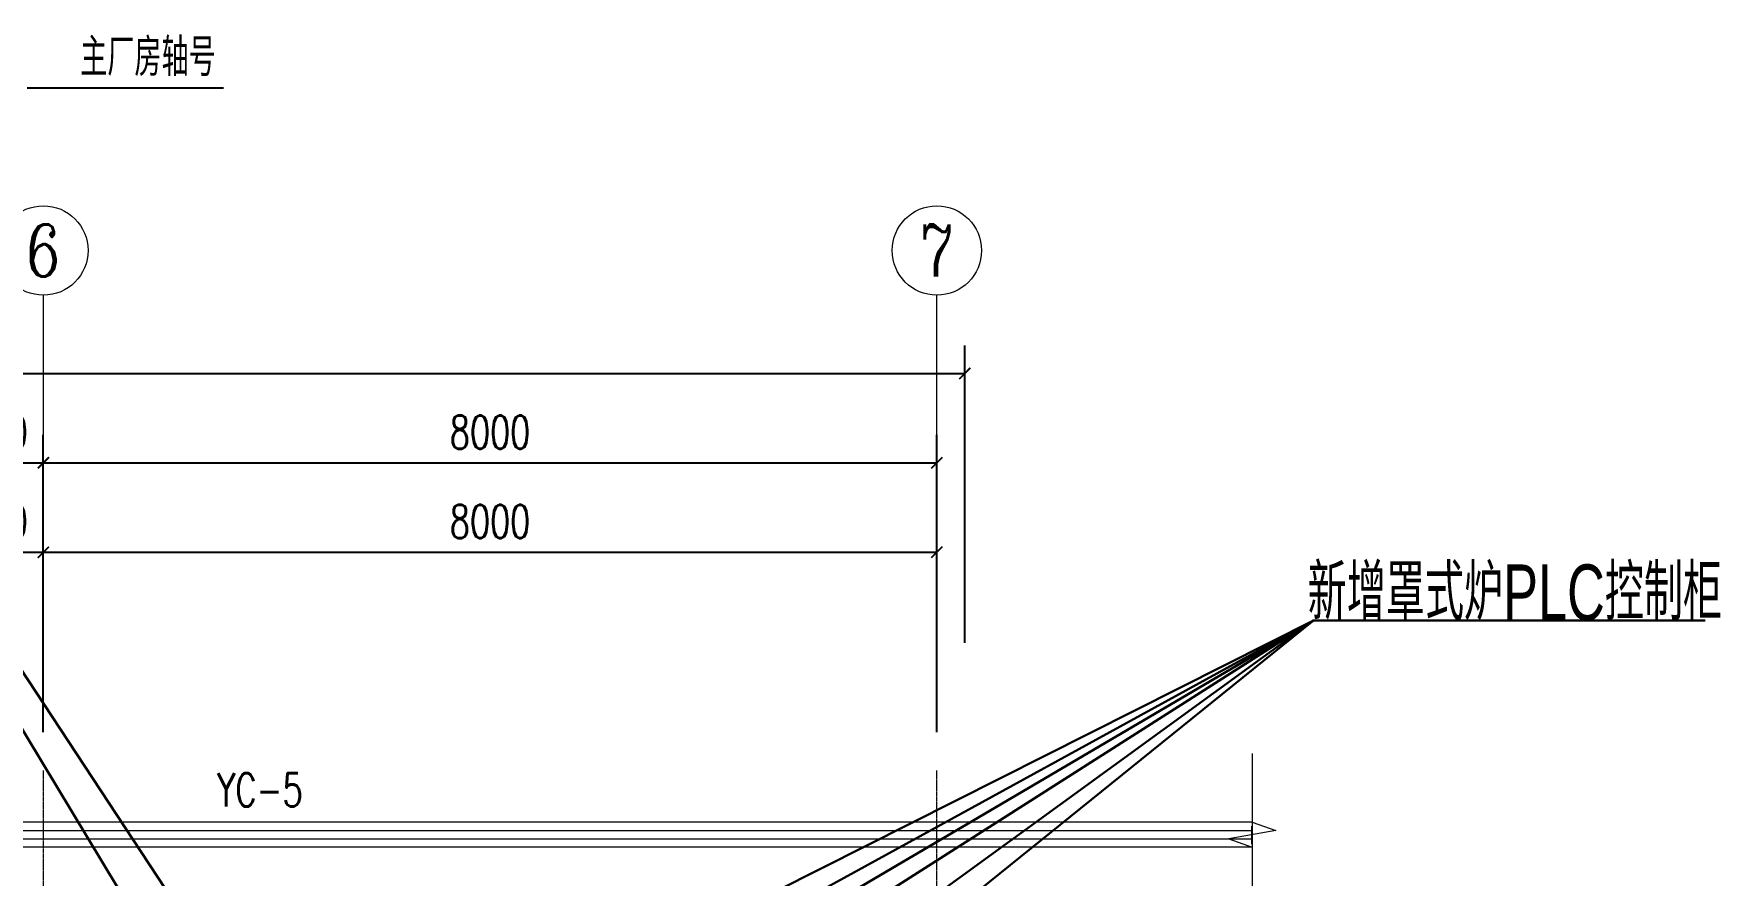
# Model space of a CAD drawing. Header units: millimetres. Extents: x -705761 to 1364679, y -410401 to 446404.
# Drawn here: x -535373 to -520273, y -187445 to -179915 of the extents above; entities that cross this region are included whole.
import ezdxf
from ezdxf.enums import TextEntityAlignment as Align

# ---------------------------------------------------------------- set-up
doc = ezdxf.new("R2010")
doc.units = ezdxf.units.MM
doc.linetypes.add('ACAD_ISO04W100', pattern=[30, 24, -3, 0, -3])
doc.layers.get('DEFPOINTS').update_dxf_attribs({"lineweight": 13})
for name, color, linetype, lineweight in [('AXIS', 3, 'Continuous', 13), ('AXIS_TEXT', 7, 'Continuous', 13), ('DOTE', 1, 'Continuous', 13), ('PUB_TEXT', 7, 'Continuous', 13), ('WINDOW', 2, 'Continuous', 13), ('图框', 7, 'Continuous', 13)]:
    doc.layers.add(name, color=color, linetype=linetype, lineweight=lineweight)
for name, color, linetype in [('DIM_LEAD', 3, 'Continuous'), ('DIM_SYMB', 3, 'Continuous'), ('WALL-MOVE', 6, 'Continuous'), ('WINDOW_TEXT', 7, 'Continuous')]:
    doc.layers.add(name, color=color, linetype=linetype)
doc.styles.add('_TCH_AXIS', font='complex.shx', dxfattribs={"bigfont": 'gbcbig.shx'})
doc.styles.add('_TCH_DIM', font='simplex.shx', dxfattribs={"bigfont": 'gbcbig.shx'})
doc.styles.add('_TCH_DIM_T3', font='simplex.shx', dxfattribs={"width": 0.705882, "bigfont": 'gbcbig.shx'})
doc.styles.add('_TCH_WINDOW', font='simplex.shx', dxfattribs={"bigfont": 'gbcbig.shx'})
doc.styles.add('COMPLEX', font='ROS.shx', dxfattribs={"width": 0.7, "bigfont": 'HzTXT.shx'})
doc.styles.add('首钢设计院H5', font='ROS.shx', dxfattribs={"width": 0.7, "height": 5, "bigfont": 'HzTXT.shx'})
doc.dimstyles.new('_TCH_ARCH&&100', dxfattribs={"dimtxt": 297.5, "dimasz": 100, "dimexe": 250, "dimexo": 300, "dimgap": 100, "dimtad": 1, "dimdec": 0, "dimzin": 0, "dimdsep": 46, "dimtxsty": '_TCH_DIM_T3', "dimblk": 'ARCHTICK', "dimcen": 0.09, "dimclrt": 7, "dimazin": 2, "dimtfac": 1, "dimtdec": 0, "dimtix": 1, "dimtmove": 2, "dimatfit": 3, "dimfxl": 1, "dimtolj": 1, "dimtzin": 0, "dimarcsym": 0})

# ---------------------------------------------------------------- blocks, each defined once
blk = doc.blocks.new('_ARCHTICK')
at = {"color": 0, "linetype": 'ByBlock', "const_width": 0.15}
blk.add_lwpolyline([(-0.5, -0.5), (0.5, 0.5)], dxfattribs=at)
blk = doc.blocks.new('*D545')
at = {"layer": 'AXIS', "color": 0, "lineweight": -2, "transparency": 16777216}
for p, q in [((34380, 16277), (34380, 18137)), ((35380, 16277), (35380, 18137)), ((34380, 17887), (35380, 17887))]:
    blk.add_line(p, q, dxfattribs=at)
at = {"layer": 'DEFPOINTS', "color": 0, "transparency": 16777216}
for p in [(35380, 17887), (34380, 15977), (35380, 15977)]:
    blk.add_point(p, dxfattribs=at)
at = {"layer": 'AXIS', "color": 0, "lineweight": -2, "transparency": 16777216, "xscale": 100, "yscale": 100, "zscale": 100, "rotation": 180}
blk.add_blockref('_ARCHTICK', (34380, 17887), dxfattribs=at)
at = {"layer": 'AXIS', "color": 0, "lineweight": -2, "transparency": 16777216, "xscale": 100, "yscale": 100, "zscale": 100}
blk.add_blockref('_ARCHTICK', (35380, 17887), dxfattribs=at)
at = {"layer": 'AXIS', "color": 7, "transparency": 16777216, "insert": (34880, 18162), "char_height": 297.5, "attachment_point": 5, "style": '_TCH_DIM_T3'}
blk.add_mtext('\\A1;1000', dxfattribs=at)
blk = doc.blocks.new('*D546')
at = {"layer": 'AXIS', "color": 0, "lineweight": -2, "transparency": 16777216}
for p, q in [((35380, 16277), (35380, 18137)), ((43380, 16277), (43380, 18137)), ((35380, 17887), (43380, 17887))]:
    blk.add_line(p, q, dxfattribs=at)
at = {"layer": 'DEFPOINTS', "color": 0, "transparency": 16777216}
for p in [(43380, 17887), (35380, 15977), (43380, 15977)]:
    blk.add_point(p, dxfattribs=at)
at = {"layer": 'AXIS', "color": 0, "lineweight": -2, "transparency": 16777216, "xscale": 100, "yscale": 100, "zscale": 100, "rotation": 180}
blk.add_blockref('_ARCHTICK', (35380, 17887), dxfattribs=at)
at = {"layer": 'AXIS', "color": 0, "lineweight": -2, "transparency": 16777216, "xscale": 100, "yscale": 100, "zscale": 100}
blk.add_blockref('_ARCHTICK', (43380, 17887), dxfattribs=at)
at = {"layer": 'AXIS', "color": 7, "transparency": 16777216, "insert": (39380, 18162), "char_height": 297.5, "attachment_point": 5, "style": '_TCH_DIM_T3'}
blk.add_mtext('\\A1;8000', dxfattribs=at)
blk = doc.blocks.new('*D587')
at = {"layer": 'AXIS', "color": 0, "lineweight": -2, "transparency": 16777216}
for p, q in [((34380, 17077), (34380, 18937)), ((35380, 17077), (35380, 18937)), ((34380, 18687), (35380, 18687))]:
    blk.add_line(p, q, dxfattribs=at)
at = {"layer": 'DEFPOINTS', "color": 0, "transparency": 16777216}
for p in [(35380, 18687), (34380, 16777), (35380, 16777)]:
    blk.add_point(p, dxfattribs=at)
at = {"layer": 'AXIS', "color": 0, "lineweight": -2, "transparency": 16777216, "xscale": 100, "yscale": 100, "zscale": 100, "rotation": 180}
blk.add_blockref('_ARCHTICK', (34380, 18687), dxfattribs=at)
at = {"layer": 'AXIS', "color": 0, "lineweight": -2, "transparency": 16777216, "xscale": 100, "yscale": 100, "zscale": 100}
blk.add_blockref('_ARCHTICK', (35380, 18687), dxfattribs=at)
at = {"layer": 'AXIS', "color": 7, "transparency": 16777216, "insert": (34880, 18962), "char_height": 297.5, "attachment_point": 5, "style": '_TCH_DIM_T3'}
blk.add_mtext('\\A1;1000', dxfattribs=at)
blk = doc.blocks.new('*D588')
at = {"layer": 'AXIS', "color": 0, "lineweight": -2, "transparency": 16777216}
for p, q in [((35380, 17077), (35380, 18937)), ((43380, 17077), (43380, 18937)), ((35380, 18687), (43380, 18687))]:
    blk.add_line(p, q, dxfattribs=at)
at = {"layer": 'DEFPOINTS', "color": 0, "transparency": 16777216}
for p in [(43380, 18687), (35380, 16777), (43380, 16777)]:
    blk.add_point(p, dxfattribs=at)
at = {"layer": 'AXIS', "color": 0, "lineweight": -2, "transparency": 16777216, "xscale": 100, "yscale": 100, "zscale": 100, "rotation": 180}
blk.add_blockref('_ARCHTICK', (35380, 18687), dxfattribs=at)
at = {"layer": 'AXIS', "color": 0, "lineweight": -2, "transparency": 16777216, "xscale": 100, "yscale": 100, "zscale": 100}
blk.add_blockref('_ARCHTICK', (43380, 18687), dxfattribs=at)
at = {"layer": 'AXIS', "color": 7, "transparency": 16777216, "insert": (39380, 18962), "char_height": 297.5, "attachment_point": 5, "style": '_TCH_DIM_T3'}
blk.add_mtext('\\A1;8000', dxfattribs=at)
blk = doc.blocks.new('*D589')
at = {"layer": 'AXIS', "color": 0, "lineweight": -2, "transparency": 16777216}
for p, q in [((11130, 17077), (11130, 19737)), ((43630, 17077), (43630, 19737)), ((11130, 19487), (43630, 19487))]:
    blk.add_line(p, q, dxfattribs=at)
at = {"layer": 'DEFPOINTS', "color": 0, "transparency": 16777216}
for p in [(43630, 19487), (11130, 16777), (43630, 16777)]:
    blk.add_point(p, dxfattribs=at)
at = {"layer": 'AXIS', "color": 0, "lineweight": -2, "transparency": 16777216, "xscale": 100, "yscale": 100, "zscale": 100, "rotation": 180}
blk.add_blockref('_ARCHTICK', (11130, 19487), dxfattribs=at)
at = {"layer": 'AXIS', "color": 0, "lineweight": -2, "transparency": 16777216, "xscale": 100, "yscale": 100, "zscale": 100}
blk.add_blockref('_ARCHTICK', (43630, 19487), dxfattribs=at)
at = {"layer": 'AXIS', "color": 7, "transparency": 16777216, "insert": (27380, 19762), "char_height": 297.5, "attachment_point": 5, "style": '_TCH_DIM_T3'}
blk.add_mtext('\\A1;32500', dxfattribs=at)
blk = doc.blocks.new('_AXISO')
blk.add_circle((0, 0), 0.5)
at = {"layer": 'AXIS_TEXT', "style": 'COMPLEX', "width": 1.470588}
blk.add_attdef('A', text='', height=0.56, dxfattribs=at).set_placement((0.25, -0.28), (0.25, -0.28), align=Align.FIT)
blk = doc.blocks.new('$TCHSYS$WIN2D')
for p, q in [((-0.5, 0.5), (0.5, 0.5)), ((-0.5, 0.5), (-0.5, -0.5)), ((0.5, 0.5), (0.5, -0.5)), ((0.5, 0.16667), (-0.5, 0.16667)), ((0.5, -0.16667), (-0.5, -0.16667)), ((-0.5, -0.5), (0.5, -0.5))]:
    blk.add_line(p, q)
blk = doc.blocks.new('A$C77BD2ED1')
at = {"layer": 'AXIS'}
for p, q in [((35380.3, 16777.5), (35380.3, 20186.8)), ((43380.3, 16777.5), (43380.3, 20186.8))]:
    blk.add_line(p, q, dxfattribs=at)
at = {"layer": 'DIM_LEAD'}
blk.add_line((35235.3, 22042.8), (36994.6, 22042.8), dxfattribs=at)
at = {"layer": 'DIM_SYMB', "lineweight": 18}
blk.add_lwpolyline([(46204.6, 16086.1), (46204.6, 15472), (46414.6, 15395.6), (45994.6, 15321.5), (46204.6, 15247), (46204.6, 14632.9)], dxfattribs=at)
at = {"layer": 'DOTE', "linetype": 'ACAD_ISO04W100', "ltscale": 0.03}
for p, q in [((35380.3, 5649.6), (35380.3, 15934.8)), ((43380.3, 5649.6), (43380.3, 15934.8))]:
    blk.add_line(p, q, dxfattribs=at)
at = {"layer": 'WALL-MOVE'}
blk.add_line((46204.6, 15275), (46204.6, 15435), dxfattribs=at)
at = {"layer": 'AXIS'}
ref = blk.add_blockref('_AXISO', (35380.3, 20586.8), dxfattribs=dict(at, xscale=800, yscale=800, zscale=800))
ref.add_attrib('A', '6', dxfattribs={"layer": 'AXIS_TEXT', "height": 465.9, "style": '_TCH_AXIS'}).set_placement((35224.9, 20353.8), (35535.6, 20353.8), align=Align.FIT)
ref = blk.add_blockref('_AXISO', (43380.3, 20586.8), dxfattribs=dict(at, xscale=800, yscale=800, zscale=800))
ref.add_attrib('A', '7', dxfattribs={"layer": 'AXIS_TEXT', "height": 465.9, "style": '_TCH_AXIS'}).set_placement((43224.9, 20353.8), (43535.6, 20353.8), align=Align.FIT)
at = {"layer": 'WINDOW'}
ref = blk.add_blockref('$TCHSYS$WIN2D', (37342.4, 15358.5), dxfattribs=dict(at, xscale=-17724.29284778377, yscale=223, zscale=-17724.29284778377))
ref.add_attrib('A', 'YC-5', (36937.4, 15611.1), dxfattribs={"layer": 'WINDOW_TEXT', "height": 297.5, "style": '_TCH_WINDOW', "width": 0.705882})
at = {"layer": 'PUB_TEXT', "style": '_TCH_DIM'}
blk.add_text('主厂房轴号', height=337.59, dxfattribs=at).set_placement((35709.3, 22147.8))
at = {"layer": 'AXIS'}
for p1, p2, distance, picture, middle in [((11130.3, 16777.5), (43630.3, 16777.5), 2709.3, '*D589', (27380.3, 19761.8)), ((34380.3, 16777.5), (35380.3, 16777.5), 1909.3, '*D587', (34880.3, 18961.8)), ((35380.3, 16777.5), (43380.3, 16777.5), 1909.3, '*D588', (39380.3, 18961.8)), ((34380.3, 15977.5), (35380.3, 15977.5), 1909.3, '*D545', (34880.3, 18161.8)), ((35380.3, 15977.5), (43380.3, 15977.5), 1909.3, '*D546', (39380.3, 18161.8))]:
    dim = blk.add_aligned_dim(p1=p1, p2=p2, distance=distance, dimstyle='_TCH_ARCH&&100', dxfattribs=at)
    dim.commit()
    dim.dimension.update_dxf_attribs({"geometry": picture, "text_midpoint": middle})

msp = doc.modelspace()

# ---------------------------------------------------------------- linework, layer by layer
at = {"layer": '图框', "linetype": 'ByBlock', "lineweight": 30}
for p, q in [((-533510.15, -189397.6), (-539235.6, -179914.76)), ((-539235.6, -179914.76), (-532986.44, -189399.25)), ((-532280.29, -189376.46), (-523915.26, -185163.85)), ((-523915.26, -185163.85), (-531642, -189398.95)), ((-531065.67, -189363.69), (-523915.26, -185163.85)), ((-523915.26, -185163.85), (-530534.2, -189380.07)), ((-529867.85, -189486.67), (-523915.26, -185163.85)), ((-529232.28, -189450.92), (-523915.26, -185163.85)), ((-523915.26, -185163.85), (-520408.27, -185163.85))]:
    msp.add_line(p, q, dxfattribs=at)

# ---------------------------------------------------------------- block references
msp.add_blockref('A$C77BD2ED1', (-570667.37, -202441.33))

# ---------------------------------------------------------------- texts
at = {"layer": '图框', "color": 2, "linetype": 'ByBlock', "lineweight": 30, "style": '首钢设计院H5', "width": 0.7}
msp.add_text('新增罩式炉PLC控制柜', height=500, dxfattribs=at).set_placement((-522111.77, -184663.85), align=Align.TOP_CENTER)

doc.saveas('drawing.dxf')
